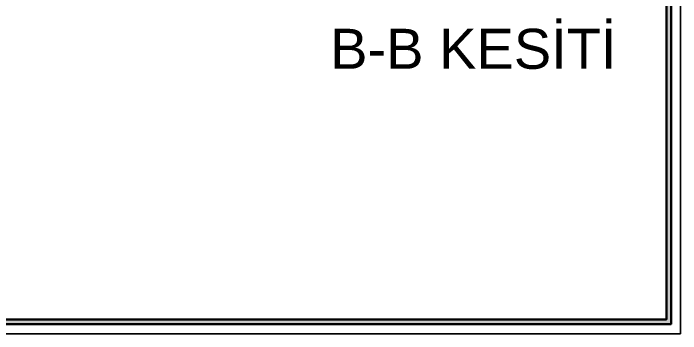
# Model space of a CAD drawing. Extents: x 775040 to 808375, y 4159409 to 4163651.
# Drawn here: x 793020 to 794418, y 4159409 to 4160081 of the extents above; entities that cross this region are included whole.
import ezdxf

# ---------------------------------------------------------------- set-up
doc = ezdxf.new("R2010")
doc.units = 0
doc.header["$MEASUREMENT"] = 0
for name, color, linetype, lineweight in [('KALIN', 30, 'Continuous', 18), ('Z_antet', 31, 'Continuous', 30), ('Z_yazı', 4, 'Continuous', 20)]:
    doc.layers.add(name, color=color, linetype=linetype, lineweight=lineweight)
doc.styles.add('ARIAL', font='ariblk.ttf', dxfattribs={"height": 1})

msp = doc.modelspace()

# ---------------------------------------------------------------- hatches: boundary and pattern name
at = {"layer": 'Z_antet'}
msp.add_hatch(color=256, dxfattribs=at).paths.add_polyline_path([(790577.64, 4159743.65), (790577.64, 4159438.75), (794388.09, 4159438.75), (794388.09, 4163258.75), (790577.64, 4163258.75), (790577.64, 4159741.15), (790567.64, 4159741.15), (790567.64, 4163268.75), (794398.09, 4163268.75), (794398.09, 4159428.75), (790567.64, 4159428.75), (790567.64, 4159743.65)])

# ---------------------------------------------------------------- linework, layer by layer
at = {"layer": 'KALIN'}
msp.add_lwpolyline([(790427.64, 4163288.75), (790427.64, 4159408.75), (794418.09, 4159408.75), (794418.09, 4163288.75)], close=True, dxfattribs=at)
msp.add_lwpolyline([(790447.64, 4159741.15), (790447.64, 4163288.75), (794418.09, 4163288.75), (794418.09, 4159408.75), (790447.64, 4159408.75), (790447.64, 4159743.65)], dxfattribs=at)
at = {"layer": 'Z_antet'}
msp.add_lwpolyline([(790577.64, 4159743.65), (790577.64, 4159438.75), (794388.09, 4159438.75), (794388.09, 4163258.75), (790577.64, 4163258.75), (790577.64, 4159741.15), (790567.64, 4159741.15), (790567.64, 4163268.75), (794398.09, 4163268.75), (794398.09, 4159428.75), (790567.64, 4159428.75), (790567.64, 4159743.65)], close=True, dxfattribs=at)

# ---------------------------------------------------------------- texts
at = {"layer": 'Z_yazı', "insert": (793983.72, 4160005.69), "char_height": 84, "width": 1247.9148, "attachment_point": 5, "style": 'ARIAL'}
msp.add_mtext('{\\fArial|b0|i0|c162|p34;B-B KESİTİ}', dxfattribs=at)

doc.saveas('drawing.dxf')
